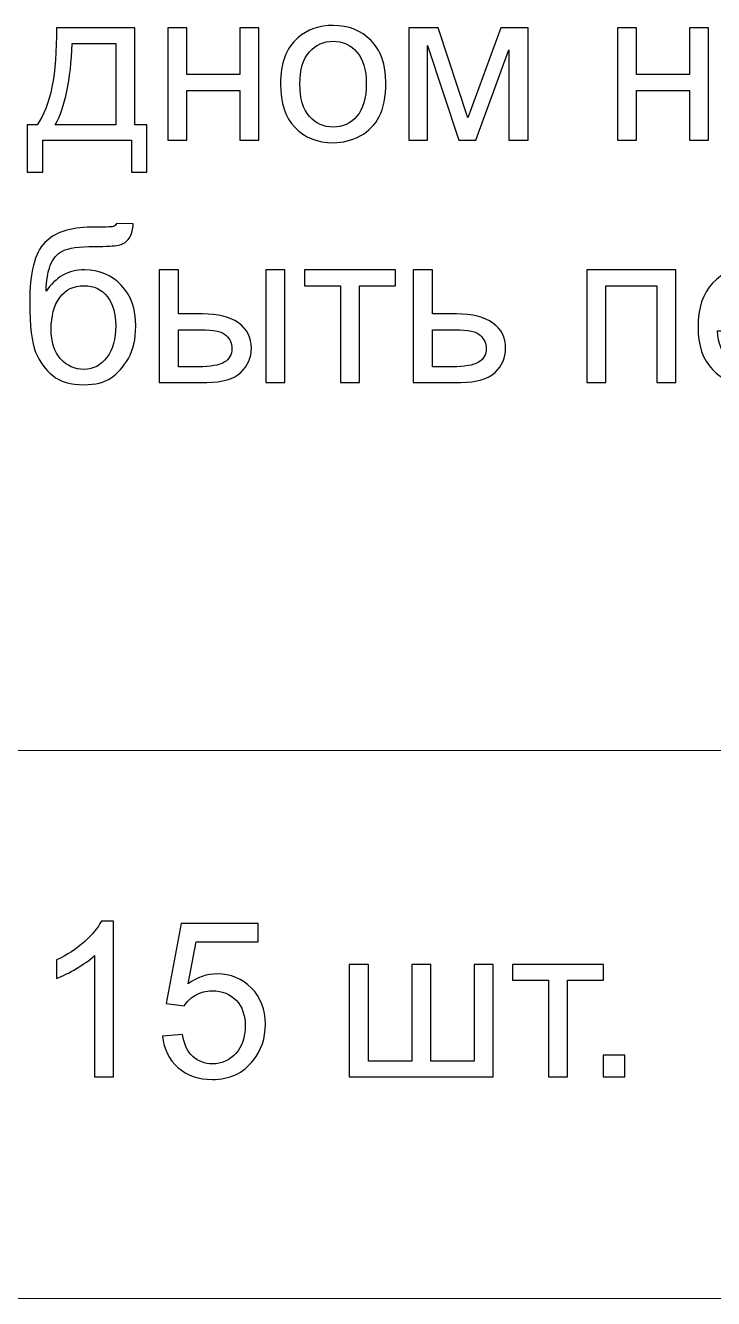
# Model space of a CAD drawing. Header units: millimetres. Extents: x -998 to 1016, y -1915 to 1914.
# Drawn here: x -597.2 to -524.4, y 1513.8 to 1648.6 of the extents above; entities that cross this region are included whole.
import ezdxf

# ---------------------------------------------------------------- set-up
doc = ezdxf.new("R2010")
doc.units = ezdxf.units.MM
doc.header["$MEASUREMENT"] = 0
doc.layers.add('layer 1', color=7, linetype='Continuous')

msp = doc.modelspace()

# ---------------------------------------------------------------- linework, layer by layer
at = {"layer": 'layer 1', "color": 250}
for points, knots in [([(-593.9015, 1648.3313), (-593.9015, 1648.3313), (-585.6006, 1648.3313), (-585.6006, 1648.3313), (-585.6006, 1648.3313), (-585.6006, 1648.3313), (-585.6006, 1638.0813), (-585.6006, 1638.0813), (-585.6006, 1638.0813), (-585.6006, 1638.0813), (-584.3165, 1638.0813), (-584.3165, 1638.0813), (-584.3165, 1638.0813), (-584.3165, 1638.0813), (-584.3165, 1633.0595), (-584.3165, 1633.0595), (-584.3165, 1633.0595), (-584.3165, 1633.0595), (-585.9675, 1633.0595), (-585.9675, 1633.0595), (-585.9675, 1633.0595), (-585.9675, 1633.0595), (-585.9675, 1636.4303), (-585.9675, 1636.4303), (-585.9675, 1636.4303), (-585.9675, 1636.4303), (-595.3461, 1636.4303), (-595.3461, 1636.4303), (-595.3461, 1636.4303), (-595.3461, 1636.4303), (-595.3461, 1633.0595), (-595.3461, 1633.0595), (-595.3461, 1633.0595), (-595.3461, 1633.0595), (-596.9971, 1633.0595), (-596.9971, 1633.0595), (-596.9971, 1633.0595), (-596.9971, 1633.0595), (-596.9971, 1638.0813), (-596.9971, 1638.0813), (-596.9971, 1638.0813), (-596.9971, 1638.0813), (-595.9423, 1638.0813), (-595.9423, 1638.0813), (-595.9423, 1638.0813), (-594.5206, 1640.0113), (-593.8403, 1643.428), (-593.9015, 1648.3313)], [0, 0, 0, 0, 0.07692308, 0.07692308, 0.07692308, 0.07692308, 0.15384615, 0.15384615, 0.15384615, 0.15384615, 0.23076923, 0.23076923, 0.23076923, 0.23076923, 0.30769231, 0.30769231, 0.30769231, 0.30769231, 0.38461538, 0.38461538, 0.38461538, 0.38461538, 0.46153846, 0.46153846, 0.46153846, 0.46153846, 0.53846154, 0.53846154, 0.53846154, 0.53846154, 0.61538462, 0.61538462, 0.61538462, 0.61538462, 0.69230769, 0.69230769, 0.69230769, 0.69230769, 0.76923077, 0.76923077, 0.76923077, 0.76923077, 0.84615385, 0.84615385, 0.84615385, 0.84615385, 1, 1, 1, 1]), ([(-582.1037, 1648.3313), (-582.1037, 1648.3313), (-580.0858, 1648.3313), (-580.0858, 1648.3313), (-580.0858, 1648.3313), (-580.0858, 1648.3313), (-580.0858, 1643.3783), (-580.0858, 1643.3783), (-580.0858, 1643.3783), (-580.0858, 1643.3783), (-574.4907, 1643.3783), (-574.4907, 1643.3783), (-574.4907, 1643.3783), (-574.4907, 1643.3783), (-574.4907, 1648.3313), (-574.4907, 1648.3313), (-574.4907, 1648.3313), (-574.4907, 1648.3313), (-572.4728, 1648.3313), (-572.4728, 1648.3313), (-572.4728, 1648.3313), (-572.4728, 1648.3313), (-572.4728, 1636.4303), (-572.4728, 1636.4303), (-572.4728, 1636.4303), (-572.4728, 1636.4303), (-574.4907, 1636.4303), (-574.4907, 1636.4303), (-574.4907, 1636.4303), (-574.4907, 1636.4303), (-574.4907, 1641.7043), (-574.4907, 1641.7043), (-574.4907, 1641.7043), (-574.4907, 1641.7043), (-580.0858, 1641.7043), (-580.0858, 1641.7043), (-580.0858, 1641.7043), (-580.0858, 1641.7043), (-580.0858, 1636.4303), (-580.0858, 1636.4303), (-580.0858, 1636.4303), (-580.0858, 1636.4303), (-582.1037, 1636.4303), (-582.1037, 1636.4303), (-582.1037, 1636.4303), (-582.1037, 1636.4303), (-582.1037, 1648.3313), (-582.1037, 1648.3313)], [0, 0, 0, 0, 0.07692308, 0.07692308, 0.07692308, 0.07692308, 0.15384615, 0.15384615, 0.15384615, 0.15384615, 0.23076923, 0.23076923, 0.23076923, 0.23076923, 0.30769231, 0.30769231, 0.30769231, 0.30769231, 0.38461538, 0.38461538, 0.38461538, 0.38461538, 0.46153846, 0.46153846, 0.46153846, 0.46153846, 0.53846154, 0.53846154, 0.53846154, 0.53846154, 0.61538462, 0.61538462, 0.61538462, 0.61538462, 0.69230769, 0.69230769, 0.69230769, 0.69230769, 0.76923077, 0.76923077, 0.76923077, 0.76923077, 0.84615385, 0.84615385, 0.84615385, 0.84615385, 1, 1, 1, 1]), ([(-570.1989, 1642.3808), (-570.1989, 1644.5783), (-569.5874, 1646.2064), (-568.3606, 1647.265), (-568.3606, 1647.265), (-567.3402, 1648.144), (-566.0905, 1648.5835), (-564.6191, 1648.5835), (-564.6191, 1648.5835), (-562.9872, 1648.5835), (-561.6496, 1648.0485), (-560.6101, 1646.9784), (-560.6101, 1646.9784), (-559.5744, 1645.9121), (-559.0546, 1644.4331), (-559.0546, 1642.5489), (-559.0546, 1642.5489), (-559.0546, 1641.0202), (-559.2839, 1639.8202), (-559.7425, 1638.945), (-559.7425, 1638.945), (-560.2011, 1638.0698), (-560.87, 1637.3896), (-561.749, 1636.9042), (-561.749, 1636.9042), (-562.6241, 1636.4188), (-563.5834, 1636.1781), (-564.6191, 1636.1781), (-564.6191, 1636.1781), (-566.2854, 1636.1781), (-567.6307, 1636.7093), (-568.6587, 1637.7756), (-568.6587, 1637.7756), (-569.6868, 1638.8418), (-570.1989, 1640.3782), (-570.1989, 1642.3808)], [0, 0, 0, 0, 0.1, 0.1, 0.1, 0.1, 0.2, 0.2, 0.2, 0.2, 0.3, 0.3, 0.3, 0.3, 0.4, 0.4, 0.4, 0.4, 0.5, 0.5, 0.5, 0.5, 0.6, 0.6, 0.6, 0.6, 0.7, 0.7, 0.7, 0.7, 0.8, 0.8, 0.8, 0.8, 1, 1, 1, 1]), ([(-556.6202, 1648.3313), (-556.6202, 1648.3313), (-553.5169, 1648.3313), (-553.5169, 1648.3313), (-553.5169, 1648.3313), (-553.5169, 1648.3313), (-550.3716, 1638.8074), (-550.3716, 1638.8074), (-550.3716, 1638.8074), (-550.3716, 1638.8074), (-546.89, 1648.3313), (-546.89, 1648.3313), (-546.89, 1648.3313), (-546.89, 1648.3313), (-544.0084, 1648.3313), (-544.0084, 1648.3313), (-544.0084, 1648.3313), (-544.0084, 1648.3313), (-544.0084, 1636.4303), (-544.0084, 1636.4303), (-544.0084, 1636.4303), (-544.0084, 1636.4303), (-546.0263, 1636.4303), (-546.0263, 1636.4303), (-546.0263, 1636.4303), (-546.0263, 1636.4303), (-546.0263, 1646.0115), (-546.0263, 1646.0115), (-546.0263, 1646.0115), (-546.0263, 1646.0115), (-549.5308, 1636.4303), (-549.5308, 1636.4303), (-549.5308, 1636.4303), (-549.5308, 1636.4303), (-551.3347, 1636.4303), (-551.3347, 1636.4303), (-551.3347, 1636.4303), (-551.3347, 1636.4303), (-554.6482, 1646.4701), (-554.6482, 1646.4701), (-554.6482, 1646.4701), (-554.6482, 1646.4701), (-554.6482, 1636.4303), (-554.6482, 1636.4303), (-554.6482, 1636.4303), (-554.6482, 1636.4303), (-556.6202, 1636.4303), (-556.6202, 1636.4303), (-556.6202, 1636.4303), (-556.6202, 1636.4303), (-556.6202, 1648.3313), (-556.6202, 1648.3313)], [0, 0, 0, 0, 0.07142857, 0.07142857, 0.07142857, 0.07142857, 0.14285714, 0.14285714, 0.14285714, 0.14285714, 0.21428571, 0.21428571, 0.21428571, 0.21428571, 0.28571429, 0.28571429, 0.28571429, 0.28571429, 0.35714286, 0.35714286, 0.35714286, 0.35714286, 0.42857143, 0.42857143, 0.42857143, 0.42857143, 0.5, 0.5, 0.5, 0.5, 0.57142857, 0.57142857, 0.57142857, 0.57142857, 0.64285714, 0.64285714, 0.64285714, 0.64285714, 0.71428571, 0.71428571, 0.71428571, 0.71428571, 0.78571429, 0.78571429, 0.78571429, 0.78571429, 0.85714286, 0.85714286, 0.85714286, 0.85714286, 1, 1, 1, 1]), ([(-534.5533, 1648.3313), (-534.5533, 1648.3313), (-532.5354, 1648.3313), (-532.5354, 1648.3313), (-532.5354, 1648.3313), (-532.5354, 1648.3313), (-532.5354, 1643.3783), (-532.5354, 1643.3783), (-532.5354, 1643.3783), (-532.5354, 1643.3783), (-526.9403, 1643.3783), (-526.9403, 1643.3783), (-526.9403, 1643.3783), (-526.9403, 1643.3783), (-526.9403, 1648.3313), (-526.9403, 1648.3313), (-526.9403, 1648.3313), (-526.9403, 1648.3313), (-524.9224, 1648.3313), (-524.9224, 1648.3313), (-524.9224, 1648.3313), (-524.9224, 1648.3313), (-524.9224, 1636.4303), (-524.9224, 1636.4303), (-524.9224, 1636.4303), (-524.9224, 1636.4303), (-526.9403, 1636.4303), (-526.9403, 1636.4303), (-526.9403, 1636.4303), (-526.9403, 1636.4303), (-526.9403, 1641.7043), (-526.9403, 1641.7043), (-526.9403, 1641.7043), (-526.9403, 1641.7043), (-532.5354, 1641.7043), (-532.5354, 1641.7043), (-532.5354, 1641.7043), (-532.5354, 1641.7043), (-532.5354, 1636.4303), (-532.5354, 1636.4303), (-532.5354, 1636.4303), (-532.5354, 1636.4303), (-534.5533, 1636.4303), (-534.5533, 1636.4303), (-534.5533, 1636.4303), (-534.5533, 1636.4303), (-534.5533, 1648.3313), (-534.5533, 1648.3313)], [0, 0, 0, 0, 0.07692308, 0.07692308, 0.07692308, 0.07692308, 0.15384615, 0.15384615, 0.15384615, 0.15384615, 0.23076923, 0.23076923, 0.23076923, 0.23076923, 0.30769231, 0.30769231, 0.30769231, 0.30769231, 0.38461538, 0.38461538, 0.38461538, 0.38461538, 0.46153846, 0.46153846, 0.46153846, 0.46153846, 0.53846154, 0.53846154, 0.53846154, 0.53846154, 0.61538462, 0.61538462, 0.61538462, 0.61538462, 0.69230769, 0.69230769, 0.69230769, 0.69230769, 0.76923077, 0.76923077, 0.76923077, 0.76923077, 0.84615385, 0.84615385, 0.84615385, 0.84615385, 1, 1, 1, 1]), ([(-592.2275, 1646.6573), (-592.3766, 1642.7935), (-592.9728, 1639.9349), (-594.0161, 1638.0813), (-594.0161, 1638.0813), (-594.0161, 1638.0813), (-587.6185, 1638.0813), (-587.6185, 1638.0813), (-587.6185, 1638.0813), (-587.6185, 1638.0813), (-587.6185, 1646.6573), (-587.6185, 1646.6573), (-587.6185, 1646.6573), (-587.6185, 1646.6573), (-592.2275, 1646.6573), (-592.2275, 1646.6573)], [0, 0, 0, 0, 0.2, 0.2, 0.2, 0.2, 0.4, 0.4, 0.4, 0.4, 0.6, 0.6, 0.6, 0.6, 1, 1, 1, 1]), ([(-568.1351, 1642.377), (-568.1351, 1640.8559), (-567.8026, 1639.717), (-567.1377, 1638.9641), (-567.1377, 1638.9641), (-566.4688, 1638.2074), (-565.6319, 1637.8291), (-564.6191, 1637.8291), (-564.6191, 1637.8291), (-563.6178, 1637.8291), (-562.7847, 1638.2074), (-562.1159, 1638.968), (-562.1159, 1638.968), (-561.4509, 1639.7285), (-561.1184, 1640.8865), (-561.1184, 1642.4419), (-561.1184, 1642.4419), (-561.1184, 1643.9095), (-561.4547, 1645.0216), (-562.1235, 1645.7745), (-562.1235, 1645.7745), (-562.7923, 1646.5312), (-563.6255, 1646.9096), (-564.6191, 1646.9096), (-564.6191, 1646.9096), (-565.6319, 1646.9096), (-566.4688, 1646.5351), (-567.1377, 1645.7822), (-567.1377, 1645.7822), (-567.8026, 1645.0293), (-568.1351, 1643.8942), (-568.1351, 1642.377)], [0, 0, 0, 0, 0.11111111, 0.11111111, 0.11111111, 0.11111111, 0.22222222, 0.22222222, 0.22222222, 0.22222222, 0.33333333, 0.33333333, 0.33333333, 0.33333333, 0.44444444, 0.44444444, 0.44444444, 0.44444444, 0.55555556, 0.55555556, 0.55555556, 0.55555556, 0.66666667, 0.66666667, 0.66666667, 0.66666667, 0.77777778, 0.77777778, 0.77777778, 0.77777778, 1, 1, 1, 1]), ([(-587.5499, 1627.6211), (-587.5499, 1627.6211), (-585.7613, 1627.5982), (-585.7613, 1627.5982), (-585.7613, 1627.5982), (-585.8416, 1626.7994), (-586.0212, 1626.2415), (-586.2926, 1625.9281), (-586.2926, 1625.9281), (-586.5639, 1625.6147), (-586.9117, 1625.416), (-587.3397, 1625.3242), (-587.3397, 1625.3242), (-587.7678, 1625.2363), (-588.6085, 1625.1905), (-589.8583, 1625.1905), (-589.8583, 1625.1905), (-591.5169, 1625.1905), (-592.6482, 1625.03), (-593.252, 1624.7089), (-593.252, 1624.7089), (-593.852, 1624.3879), (-594.2877, 1623.8758), (-594.5514, 1623.1726), (-594.5514, 1623.1726), (-594.8151, 1622.4656), (-594.9603, 1621.5598), (-594.9909, 1620.4477), (-594.9909, 1620.4477), (-594.4826, 1621.2044), (-593.8902, 1621.77), (-593.21, 1622.1484), (-593.21, 1622.1484), (-592.5335, 1622.5267), (-591.7653, 1622.714), (-590.9169, 1622.714), (-590.9169, 1622.714), (-589.3576, 1622.714), (-588.0659, 1622.1789), (-587.0416, 1621.1088), (-587.0416, 1621.1088), (-586.0212, 1620.0387), (-585.5091, 1618.5903), (-585.5091, 1616.7597), (-585.5091, 1616.7597), (-585.5091, 1615.3724), (-585.7651, 1614.2335), (-586.2811, 1613.3468), (-586.2811, 1613.3468), (-586.797, 1612.4602), (-587.4085, 1611.7723), (-588.1155, 1611.2869), (-588.1155, 1611.2869), (-588.8187, 1610.8015), (-589.7818, 1610.5608), (-590.9971, 1610.5608), (-590.9971, 1610.5608), (-592.4112, 1610.5608), (-593.508, 1610.8818), (-594.2915, 1611.5277), (-594.2915, 1611.5277), (-595.075, 1612.1735), (-595.675, 1612.9991), (-596.0954, 1614.0042), (-596.0954, 1614.0042), (-596.512, 1615.0093), (-596.7222, 1616.7635), (-596.7222, 1619.2591), (-596.7222, 1619.2591), (-596.7222, 1622.3968), (-596.1909, 1624.5102), (-595.1323, 1625.5994), (-595.1323, 1625.5994), (-594.0737, 1626.6886), (-592.4418, 1627.2313), (-590.2404, 1627.2313), (-590.2404, 1627.2313), (-588.8684, 1627.2313), (-588.0926, 1627.2542), (-587.9053, 1627.3001), (-587.9053, 1627.3001), (-587.7219, 1627.346), (-587.6034, 1627.453), (-587.5499, 1627.6211)], [0, 0, 0, 0, 0.04545455, 0.04545455, 0.04545455, 0.04545455, 0.09090909, 0.09090909, 0.09090909, 0.09090909, 0.13636364, 0.13636364, 0.13636364, 0.13636364, 0.18181818, 0.18181818, 0.18181818, 0.18181818, 0.22727273, 0.22727273, 0.22727273, 0.22727273, 0.27272727, 0.27272727, 0.27272727, 0.27272727, 0.31818182, 0.31818182, 0.31818182, 0.31818182, 0.36363636, 0.36363636, 0.36363636, 0.36363636, 0.40909091, 0.40909091, 0.40909091, 0.40909091, 0.45454545, 0.45454545, 0.45454545, 0.45454545, 0.5, 0.5, 0.5, 0.5, 0.54545455, 0.54545455, 0.54545455, 0.54545455, 0.59090909, 0.59090909, 0.59090909, 0.59090909, 0.63636364, 0.63636364, 0.63636364, 0.63636364, 0.68181818, 0.68181818, 0.68181818, 0.68181818, 0.72727273, 0.72727273, 0.72727273, 0.72727273, 0.77272727, 0.77272727, 0.77272727, 0.77272727, 0.81818182, 0.81818182, 0.81818182, 0.81818182, 0.86363636, 0.86363636, 0.86363636, 0.86363636, 0.90909091, 0.90909091, 0.90909091, 0.90909091, 1, 1, 1, 1]), ([(-583.0135, 1622.714), (-583.0135, 1622.714), (-580.9956, 1622.714), (-580.9956, 1622.714), (-580.9956, 1622.714), (-580.9956, 1622.714), (-580.9956, 1618.0591), (-580.9956, 1618.0591), (-580.9956, 1618.0591), (-580.9956, 1618.0591), (-578.4503, 1618.0591), (-578.4503, 1618.0591), (-578.4503, 1618.0591), (-576.7878, 1618.0591), (-575.5114, 1617.738), (-574.6132, 1617.0922), (-574.6132, 1617.0922), (-573.7151, 1616.4463), (-573.268, 1615.5558), (-573.268, 1614.4207), (-573.268, 1614.4207), (-573.268, 1613.4271), (-573.6425, 1612.5787), (-574.3916, 1611.8716), (-574.3916, 1611.8716), (-575.1406, 1611.1646), (-576.3369, 1610.813), (-577.984, 1610.813), (-577.984, 1610.813), (-577.984, 1610.813), (-583.0135, 1610.813), (-583.0135, 1610.813), (-583.0135, 1610.813), (-583.0135, 1610.813), (-583.0135, 1622.714), (-583.0135, 1622.714)], [0, 0, 0, 0, 0.1, 0.1, 0.1, 0.1, 0.2, 0.2, 0.2, 0.2, 0.3, 0.3, 0.3, 0.3, 0.4, 0.4, 0.4, 0.4, 0.5, 0.5, 0.5, 0.5, 0.6, 0.6, 0.6, 0.6, 0.7, 0.7, 0.7, 0.7, 0.8, 0.8, 0.8, 0.8, 1, 1, 1, 1]), ([(-571.7546, 1622.714), (-571.7546, 1622.714), (-569.7367, 1622.714), (-569.7367, 1622.714), (-569.7367, 1622.714), (-569.7367, 1622.714), (-569.7367, 1610.813), (-569.7367, 1610.813), (-569.7367, 1610.813), (-569.7367, 1610.813), (-571.7546, 1610.813), (-571.7546, 1610.813), (-571.7546, 1610.813), (-571.7546, 1610.813), (-571.7546, 1622.714), (-571.7546, 1622.714)], [0, 0, 0, 0, 0.2, 0.2, 0.2, 0.2, 0.4, 0.4, 0.4, 0.4, 0.6, 0.6, 0.6, 0.6, 1, 1, 1, 1]), ([(-567.6538, 1622.714), (-567.6538, 1622.714), (-558.0229, 1622.714), (-558.0229, 1622.714), (-558.0229, 1622.714), (-558.0229, 1622.714), (-558.0229, 1621.04), (-558.0229, 1621.04), (-558.0229, 1621.04), (-558.0229, 1621.04), (-561.8294, 1621.04), (-561.8294, 1621.04), (-561.8294, 1621.04), (-561.8294, 1621.04), (-561.8294, 1610.813), (-561.8294, 1610.813), (-561.8294, 1610.813), (-561.8294, 1610.813), (-563.8473, 1610.813), (-563.8473, 1610.813), (-563.8473, 1610.813), (-563.8473, 1610.813), (-563.8473, 1621.04), (-563.8473, 1621.04), (-563.8473, 1621.04), (-563.8473, 1621.04), (-567.6538, 1621.04), (-567.6538, 1621.04), (-567.6538, 1621.04), (-567.6538, 1621.04), (-567.6538, 1622.714), (-567.6538, 1622.714)], [0, 0, 0, 0, 0.11111111, 0.11111111, 0.11111111, 0.11111111, 0.22222222, 0.22222222, 0.22222222, 0.22222222, 0.33333333, 0.33333333, 0.33333333, 0.33333333, 0.44444444, 0.44444444, 0.44444444, 0.44444444, 0.55555556, 0.55555556, 0.55555556, 0.55555556, 0.66666667, 0.66666667, 0.66666667, 0.66666667, 0.77777778, 0.77777778, 0.77777778, 0.77777778, 1, 1, 1, 1]), ([(-556.1426, 1622.714), (-556.1426, 1622.714), (-554.1247, 1622.714), (-554.1247, 1622.714), (-554.1247, 1622.714), (-554.1247, 1622.714), (-554.1247, 1618.0591), (-554.1247, 1618.0591), (-554.1247, 1618.0591), (-554.1247, 1618.0591), (-551.5718, 1618.0591), (-551.5718, 1618.0591), (-551.5718, 1618.0591), (-549.9055, 1618.0591), (-548.6252, 1617.738), (-547.7233, 1617.0922), (-547.7233, 1617.0922), (-546.8252, 1616.4463), (-546.3742, 1615.5558), (-546.3742, 1614.4207), (-546.3742, 1614.4207), (-546.3742, 1613.4271), (-546.7487, 1612.5787), (-547.5016, 1611.8716), (-547.5016, 1611.8716), (-548.2507, 1611.1646), (-549.4507, 1610.813), (-551.1017, 1610.813), (-551.1017, 1610.813), (-551.1017, 1610.813), (-556.1426, 1610.813), (-556.1426, 1610.813), (-556.1426, 1610.813), (-556.1426, 1610.813), (-556.1426, 1622.714), (-556.1426, 1622.714)], [0, 0, 0, 0, 0.1, 0.1, 0.1, 0.1, 0.2, 0.2, 0.2, 0.2, 0.3, 0.3, 0.3, 0.3, 0.4, 0.4, 0.4, 0.4, 0.5, 0.5, 0.5, 0.5, 0.6, 0.6, 0.6, 0.6, 0.7, 0.7, 0.7, 0.7, 0.8, 0.8, 0.8, 0.8, 1, 1, 1, 1]), ([(-537.7791, 1622.714), (-537.7791, 1622.714), (-528.3775, 1622.714), (-528.3775, 1622.714), (-528.3775, 1622.714), (-528.3775, 1622.714), (-528.3775, 1610.813), (-528.3775, 1610.813), (-528.3775, 1610.813), (-528.3775, 1610.813), (-530.3954, 1610.813), (-530.3954, 1610.813), (-530.3954, 1610.813), (-530.3954, 1610.813), (-530.3954, 1621.04), (-530.3954, 1621.04), (-530.3954, 1621.04), (-530.3954, 1621.04), (-535.7612, 1621.04), (-535.7612, 1621.04), (-535.7612, 1621.04), (-535.7612, 1621.04), (-535.7612, 1610.813), (-535.7612, 1610.813), (-535.7612, 1610.813), (-535.7612, 1610.813), (-537.7791, 1610.813), (-537.7791, 1610.813), (-537.7791, 1610.813), (-537.7791, 1610.813), (-537.7791, 1622.714), (-537.7791, 1622.714)], [0, 0, 0, 0, 0.11111111, 0.11111111, 0.11111111, 0.11111111, 0.22222222, 0.22222222, 0.22222222, 0.22222222, 0.33333333, 0.33333333, 0.33333333, 0.33333333, 0.44444444, 0.44444444, 0.44444444, 0.44444444, 0.55555556, 0.55555556, 0.55555556, 0.55555556, 0.66666667, 0.66666667, 0.66666667, 0.66666667, 0.77777778, 0.77777778, 0.77777778, 0.77777778, 1, 1, 1, 1]), ([(-517.2447, 1614.6653), (-517.2447, 1614.6653), (-515.1581, 1614.3902), (-515.1581, 1614.3902), (-515.1581, 1614.3902), (-515.4829, 1613.1787), (-516.0906, 1612.2347), (-516.9772, 1611.5659), (-516.9772, 1611.5659), (-517.8639, 1610.8971), (-518.9951, 1610.5608), (-520.3748, 1610.5608), (-520.3748, 1610.5608), (-522.1099, 1610.5608), (-523.4857, 1611.0958), (-524.5023, 1612.1659), (-524.5023, 1612.1659), (-525.5189, 1613.2322), (-526.0272, 1614.7341), (-526.0272, 1616.6641), (-526.0272, 1616.6641), (-526.0272, 1618.6591), (-525.5151, 1620.2107), (-524.487, 1621.3114), (-524.487, 1621.3114), (-523.4589, 1622.4159), (-522.1251, 1622.9662), (-520.4856, 1622.9662), (-520.4856, 1622.9662), (-518.8996, 1622.9662), (-517.604, 1622.4273), (-516.5989, 1621.3458), (-516.5989, 1621.3458), (-515.5937, 1620.2642), (-515.0893, 1618.7432), (-515.0893, 1616.7826), (-515.0893, 1616.7826), (-515.0893, 1616.6641), (-515.0931, 1616.4845), (-515.1007, 1616.2476), (-515.1007, 1616.2476), (-515.1007, 1616.2476), (-523.9634, 1616.2476), (-523.9634, 1616.2476), (-523.9634, 1616.2476), (-523.887, 1614.9443), (-523.5201, 1613.943), (-522.8551, 1613.2513), (-522.8551, 1613.2513), (-522.1939, 1612.5595), (-521.3646, 1612.2118), (-520.3748, 1612.2118), (-520.3748, 1612.2118), (-519.6372, 1612.2118), (-519.0066, 1612.4067), (-518.4868, 1612.7965), (-518.4868, 1612.7965), (-517.9632, 1613.1863), (-517.5505, 1613.8093), (-517.2447, 1614.6653)], [0, 0, 0, 0, 0.0625, 0.0625, 0.0625, 0.0625, 0.125, 0.125, 0.125, 0.125, 0.1875, 0.1875, 0.1875, 0.1875, 0.25, 0.25, 0.25, 0.25, 0.3125, 0.3125, 0.3125, 0.3125, 0.375, 0.375, 0.375, 0.375, 0.4375, 0.4375, 0.4375, 0.4375, 0.5, 0.5, 0.5, 0.5, 0.5625, 0.5625, 0.5625, 0.5625, 0.625, 0.625, 0.625, 0.625, 0.6875, 0.6875, 0.6875, 0.6875, 0.75, 0.75, 0.75, 0.75, 0.8125, 0.8125, 0.8125, 0.8125, 0.875, 0.875, 0.875, 0.875, 1, 1, 1, 1]), ([(-587.6187, 1616.817), (-587.6187, 1618.0514), (-587.913, 1619.0642), (-588.4977, 1619.8553), (-588.4977, 1619.8553), (-589.0824, 1620.6464), (-589.9079, 1621.04), (-590.9742, 1621.04), (-590.9742, 1621.04), (-592.0864, 1621.04), (-592.9424, 1620.6235), (-593.5463, 1619.7865), (-593.5463, 1619.7865), (-594.1501, 1618.9534), (-594.452, 1617.8412), (-594.452, 1616.4463), (-594.452, 1616.4463), (-594.452, 1615.0704), (-594.1195, 1614.0156), (-593.4507, 1613.2857), (-593.4507, 1613.2857), (-592.7857, 1612.5557), (-591.9602, 1612.1888), (-590.9857, 1612.1888), (-590.9857, 1612.1888), (-589.9844, 1612.1888), (-589.1742, 1612.6131), (-588.5512, 1613.4577), (-588.5512, 1613.4577), (-587.9283, 1614.3023), (-587.6187, 1615.4221), (-587.6187, 1616.817)], [0, 0, 0, 0, 0.11111111, 0.11111111, 0.11111111, 0.11111111, 0.22222222, 0.22222222, 0.22222222, 0.22222222, 0.33333333, 0.33333333, 0.33333333, 0.33333333, 0.44444444, 0.44444444, 0.44444444, 0.44444444, 0.55555556, 0.55555556, 0.55555556, 0.55555556, 0.66666667, 0.66666667, 0.66666667, 0.66666667, 0.77777778, 0.77777778, 0.77777778, 0.77777778, 1, 1, 1, 1]), ([(-580.9956, 1612.464), (-580.9956, 1612.464), (-578.8783, 1612.464), (-578.8783, 1612.464), (-578.8783, 1612.464), (-577.6057, 1612.464), (-576.6923, 1612.6207), (-576.1496, 1612.9341), (-576.1496, 1612.9341), (-575.6031, 1613.2475), (-575.3317, 1613.7367), (-575.3317, 1614.4016), (-575.3317, 1614.4016), (-575.3317, 1614.9176), (-575.5343, 1615.3762), (-575.9356, 1615.7813), (-575.9356, 1615.7813), (-576.3407, 1616.1826), (-577.2312, 1616.3851), (-578.6108, 1616.3851), (-578.6108, 1616.3851), (-578.6108, 1616.3851), (-580.9956, 1616.3851), (-580.9956, 1616.3851), (-580.9956, 1616.3851), (-580.9956, 1616.3851), (-580.9956, 1612.464), (-580.9956, 1612.464)], [0, 0, 0, 0, 0.125, 0.125, 0.125, 0.125, 0.25, 0.25, 0.25, 0.25, 0.375, 0.375, 0.375, 0.375, 0.5, 0.5, 0.5, 0.5, 0.625, 0.625, 0.625, 0.625, 0.75, 0.75, 0.75, 0.75, 1, 1, 1, 1]), ([(-554.1247, 1612.464), (-554.1247, 1612.464), (-551.9998, 1612.464), (-551.9998, 1612.464), (-551.9998, 1612.464), (-550.7196, 1612.464), (-549.8062, 1612.6207), (-549.2596, 1612.9341), (-549.2596, 1612.9341), (-548.7131, 1613.2475), (-548.438, 1613.7367), (-548.438, 1614.4016), (-548.438, 1614.4016), (-548.438, 1614.9176), (-548.6405, 1615.3762), (-549.0456, 1615.7813), (-549.0456, 1615.7813), (-549.4507, 1616.1826), (-550.345, 1616.3851), (-551.7323, 1616.3851), (-551.7323, 1616.3851), (-551.7323, 1616.3851), (-554.1247, 1616.3851), (-554.1247, 1616.3851), (-554.1247, 1616.3851), (-554.1247, 1616.3851), (-554.1247, 1612.464), (-554.1247, 1612.464)], [0, 0, 0, 0, 0.125, 0.125, 0.125, 0.125, 0.25, 0.25, 0.25, 0.25, 0.375, 0.375, 0.375, 0.375, 0.5, 0.5, 0.5, 0.5, 0.625, 0.625, 0.625, 0.625, 0.75, 0.75, 0.75, 0.75, 1, 1, 1, 1]), ([(-587.8447, 1537.3097), (-587.8447, 1537.3097), (-589.8626, 1537.3097), (-589.8626, 1537.3097), (-589.8626, 1537.3097), (-589.8626, 1537.3097), (-589.8626, 1550.1585), (-589.8626, 1550.1585), (-589.8626, 1550.1585), (-590.348, 1549.6922), (-590.9862, 1549.2298), (-591.7735, 1548.7674), (-591.7735, 1548.7674), (-592.5608, 1548.3049), (-593.2716, 1547.9571), (-593.8984, 1547.7278), (-593.8984, 1547.7278), (-593.8984, 1547.7278), (-593.8984, 1549.6769), (-593.8984, 1549.6769), (-593.8984, 1549.6769), (-592.771, 1550.2043), (-591.785, 1550.8464), (-590.9403, 1551.6031), (-590.9403, 1551.6031), (-590.0957, 1552.356), (-589.4957, 1553.086), (-589.1441, 1553.7968), (-589.1441, 1553.7968), (-589.1441, 1553.7968), (-587.8447, 1553.7968), (-587.8447, 1553.7968), (-587.8447, 1553.7968), (-587.8447, 1553.7968), (-587.8447, 1537.3097), (-587.8447, 1537.3097)], [0, 0, 0, 0, 0.1, 0.1, 0.1, 0.1, 0.2, 0.2, 0.2, 0.2, 0.3, 0.3, 0.3, 0.3, 0.4, 0.4, 0.4, 0.4, 0.5, 0.5, 0.5, 0.5, 0.6, 0.6, 0.6, 0.6, 0.7, 0.7, 0.7, 0.7, 0.8, 0.8, 0.8, 0.8, 1, 1, 1, 1]), ([(-582.6586, 1541.6207), (-582.6586, 1541.6207), (-580.549, 1541.7812), (-580.549, 1541.7812), (-580.549, 1541.7812), (-580.3923, 1540.7531), (-580.0292, 1539.9811), (-579.4636, 1539.4614), (-579.4636, 1539.4614), (-578.898, 1538.9454), (-578.2063, 1538.6855), (-577.3922, 1538.6855), (-577.3922, 1538.6855), (-576.41, 1538.6855), (-575.5883, 1539.0524), (-574.9195, 1539.7824), (-574.9195, 1539.7824), (-574.2546, 1540.5162), (-573.9221, 1541.4869), (-573.9221, 1542.6946), (-573.9221, 1542.6946), (-573.9221, 1543.8449), (-574.2393, 1544.7507), (-574.8775, 1545.4157), (-574.8775, 1545.4157), (-575.5157, 1546.0807), (-576.3603, 1546.4131), (-577.4113, 1546.4131), (-577.4113, 1546.4131), (-578.0649, 1546.4131), (-578.6496, 1546.2641), (-579.1693, 1545.966), (-579.1693, 1545.966), (-579.6853, 1545.6679), (-580.0904, 1545.2819), (-580.3885, 1544.808), (-580.3885, 1544.808), (-580.3885, 1544.808), (-582.2917, 1545.0832), (-582.2917, 1545.0832), (-582.2917, 1545.0832), (-582.2917, 1545.0832), (-580.7095, 1553.5216), (-580.7095, 1553.5216), (-580.7095, 1553.5216), (-580.7095, 1553.5216), (-572.5692, 1553.5216), (-572.5692, 1553.5216), (-572.5692, 1553.5216), (-572.5692, 1553.5216), (-572.5692, 1551.5955), (-572.5692, 1551.5955), (-572.5692, 1551.5955), (-572.5692, 1551.5955), (-579.1006, 1551.5955), (-579.1006, 1551.5955), (-579.1006, 1551.5955), (-579.1006, 1551.5955), (-579.9757, 1547.166), (-579.9757, 1547.166), (-579.9757, 1547.166), (-578.9935, 1547.8578), (-577.9617, 1548.2017), (-576.8839, 1548.2017), (-576.8839, 1548.2017), (-575.4546, 1548.2017), (-574.2469, 1547.7049), (-573.2647, 1546.7112), (-573.2647, 1546.7112), (-572.2825, 1545.7176), (-571.7895, 1544.4411), (-571.7895, 1542.8818), (-571.7895, 1542.8818), (-571.7895, 1541.3952), (-572.2214, 1540.1111), (-573.0851, 1539.0295), (-573.0851, 1539.0295), (-574.1361, 1537.6995), (-575.5731, 1537.0345), (-577.3922, 1537.0345), (-577.3922, 1537.0345), (-578.8827, 1537.0345), (-580.098, 1537.4549), (-581.042, 1538.2919), (-581.042, 1538.2919), (-581.986, 1539.1289), (-582.5249, 1540.2372), (-582.6586, 1541.6207)], [0, 0, 0, 0, 0.04347826, 0.04347826, 0.04347826, 0.04347826, 0.08695652, 0.08695652, 0.08695652, 0.08695652, 0.13043478, 0.13043478, 0.13043478, 0.13043478, 0.17391304, 0.17391304, 0.17391304, 0.17391304, 0.2173913, 0.2173913, 0.2173913, 0.2173913, 0.26086957, 0.26086957, 0.26086957, 0.26086957, 0.30434783, 0.30434783, 0.30434783, 0.30434783, 0.34782609, 0.34782609, 0.34782609, 0.34782609, 0.39130435, 0.39130435, 0.39130435, 0.39130435, 0.43478261, 0.43478261, 0.43478261, 0.43478261, 0.47826087, 0.47826087, 0.47826087, 0.47826087, 0.52173913, 0.52173913, 0.52173913, 0.52173913, 0.56521739, 0.56521739, 0.56521739, 0.56521739, 0.60869565, 0.60869565, 0.60869565, 0.60869565, 0.65217391, 0.65217391, 0.65217391, 0.65217391, 0.69565217, 0.69565217, 0.69565217, 0.69565217, 0.73913043, 0.73913043, 0.73913043, 0.73913043, 0.7826087, 0.7826087, 0.7826087, 0.7826087, 0.82608696, 0.82608696, 0.82608696, 0.82608696, 0.86956522, 0.86956522, 0.86956522, 0.86956522, 0.91304348, 0.91304348, 0.91304348, 0.91304348, 1, 1, 1, 1]), ([(-562.9154, 1549.2107), (-562.9154, 1549.2107), (-560.8975, 1549.2107), (-560.8975, 1549.2107), (-560.8975, 1549.2107), (-560.8975, 1549.2107), (-560.8975, 1538.9836), (-560.8975, 1538.9836), (-560.8975, 1538.9836), (-560.8975, 1538.9836), (-556.3114, 1538.9836), (-556.3114, 1538.9836), (-556.3114, 1538.9836), (-556.3114, 1538.9836), (-556.3114, 1549.2107), (-556.3114, 1549.2107), (-556.3114, 1549.2107), (-556.3114, 1549.2107), (-554.2935, 1549.2107), (-554.2935, 1549.2107), (-554.2935, 1549.2107), (-554.2935, 1549.2107), (-554.2935, 1538.9836), (-554.2935, 1538.9836), (-554.2935, 1538.9836), (-554.2935, 1538.9836), (-549.7074, 1538.9836), (-549.7074, 1538.9836), (-549.7074, 1538.9836), (-549.7074, 1538.9836), (-549.7074, 1549.2107), (-549.7074, 1549.2107), (-549.7074, 1549.2107), (-549.7074, 1549.2107), (-547.6895, 1549.2107), (-547.6895, 1549.2107), (-547.6895, 1549.2107), (-547.6895, 1549.2107), (-547.6895, 1537.3097), (-547.6895, 1537.3097), (-547.6895, 1537.3097), (-547.6895, 1537.3097), (-562.9154, 1537.3097), (-562.9154, 1537.3097), (-562.9154, 1537.3097), (-562.9154, 1537.3097), (-562.9154, 1549.2107), (-562.9154, 1549.2107)], [0, 0, 0, 0, 0.07692308, 0.07692308, 0.07692308, 0.07692308, 0.15384615, 0.15384615, 0.15384615, 0.15384615, 0.23076923, 0.23076923, 0.23076923, 0.23076923, 0.30769231, 0.30769231, 0.30769231, 0.30769231, 0.38461538, 0.38461538, 0.38461538, 0.38461538, 0.46153846, 0.46153846, 0.46153846, 0.46153846, 0.53846154, 0.53846154, 0.53846154, 0.53846154, 0.61538462, 0.61538462, 0.61538462, 0.61538462, 0.69230769, 0.69230769, 0.69230769, 0.69230769, 0.76923077, 0.76923077, 0.76923077, 0.76923077, 0.84615385, 0.84615385, 0.84615385, 0.84615385, 1, 1, 1, 1]), ([(-545.6448, 1549.2107), (-545.6448, 1549.2107), (-536.0139, 1549.2107), (-536.0139, 1549.2107), (-536.0139, 1549.2107), (-536.0139, 1549.2107), (-536.0139, 1547.5367), (-536.0139, 1547.5367), (-536.0139, 1547.5367), (-536.0139, 1547.5367), (-539.8204, 1547.5367), (-539.8204, 1547.5367), (-539.8204, 1547.5367), (-539.8204, 1547.5367), (-539.8204, 1537.3097), (-539.8204, 1537.3097), (-539.8204, 1537.3097), (-539.8204, 1537.3097), (-541.8383, 1537.3097), (-541.8383, 1537.3097), (-541.8383, 1537.3097), (-541.8383, 1537.3097), (-541.8383, 1547.5367), (-541.8383, 1547.5367), (-541.8383, 1547.5367), (-541.8383, 1547.5367), (-545.6448, 1547.5367), (-545.6448, 1547.5367), (-545.6448, 1547.5367), (-545.6448, 1547.5367), (-545.6448, 1549.2107), (-545.6448, 1549.2107)], [0, 0, 0, 0, 0.11111111, 0.11111111, 0.11111111, 0.11111111, 0.22222222, 0.22222222, 0.22222222, 0.22222222, 0.33333333, 0.33333333, 0.33333333, 0.33333333, 0.44444444, 0.44444444, 0.44444444, 0.44444444, 0.55555556, 0.55555556, 0.55555556, 0.55555556, 0.66666667, 0.66666667, 0.66666667, 0.66666667, 0.77777778, 0.77777778, 0.77777778, 0.77777778, 1, 1, 1, 1]), ([(-536.056, 1537.3097), (-536.056, 1537.3097), (-536.056, 1539.6028), (-536.056, 1539.6028), (-536.056, 1539.6028), (-536.056, 1539.6028), (-533.763, 1539.6028), (-533.763, 1539.6028), (-533.763, 1539.6028), (-533.763, 1539.6028), (-533.763, 1537.3097), (-533.763, 1537.3097), (-533.763, 1537.3097), (-533.763, 1537.3097), (-536.056, 1537.3097), (-536.056, 1537.3097)], [0, 0, 0, 0, 0.2, 0.2, 0.2, 0.2, 0.4, 0.4, 0.4, 0.4, 0.6, 0.6, 0.6, 0.6, 1, 1, 1, 1])]:
    msp.add_open_spline(points, degree=3, knots=knots, dxfattribs=at)
at = {"layer": 'layer 1', "color": 30, "lineweight": 20}
msp.add_open_spline([(-807.1737, 1513.8448), (-807.1737, 1513.8448), (-15.4561, 1513.8448), (-15.4561, 1513.8448), (-15.4561, 1513.8448), (-15.4561, 1523.849), (-15.4561, 1545.1696), (-15.4561, 1571.8448), (-15.4561, 1571.8448), (-15.4561, 1571.8448), (-30.2756, 1571.8448), (-30.2756, 1571.8448), (-30.2756, 1571.8448), (-30.2756, 1571.8448), (-807.1737, 1571.8448), (-807.1737, 1571.8448), (-807.1737, 1571.8448), (-807.1737, 1571.8448), (-821.7336, 1571.8448), (-821.7336, 1571.8448), (-821.7336, 1571.8448), (-821.7336, 1571.8448), (-836.5531, 1571.8448), (-836.5531, 1571.8448), (-836.5531, 1571.8448), (-836.5531, 1545.1696), (-836.5531, 1523.849), (-836.5531, 1513.8448), (-836.5531, 1513.8448), (-836.5531, 1513.8448), (-807.1737, 1513.8448), (-807.1737, 1513.8448)], degree=3, knots=[0, 0, 0, 0, 0.11111111, 0.11111111, 0.11111111, 0.11111111, 0.22222222, 0.22222222, 0.22222222, 0.22222222, 0.33333333, 0.33333333, 0.33333333, 0.33333333, 0.44444444, 0.44444444, 0.44444444, 0.44444444, 0.55555556, 0.55555556, 0.55555556, 0.55555556, 0.66666667, 0.66666667, 0.66666667, 0.66666667, 0.77777778, 0.77777778, 0.77777778, 0.77777778, 1, 1, 1, 1], dxfattribs=at)

doc.saveas('drawing.dxf')
